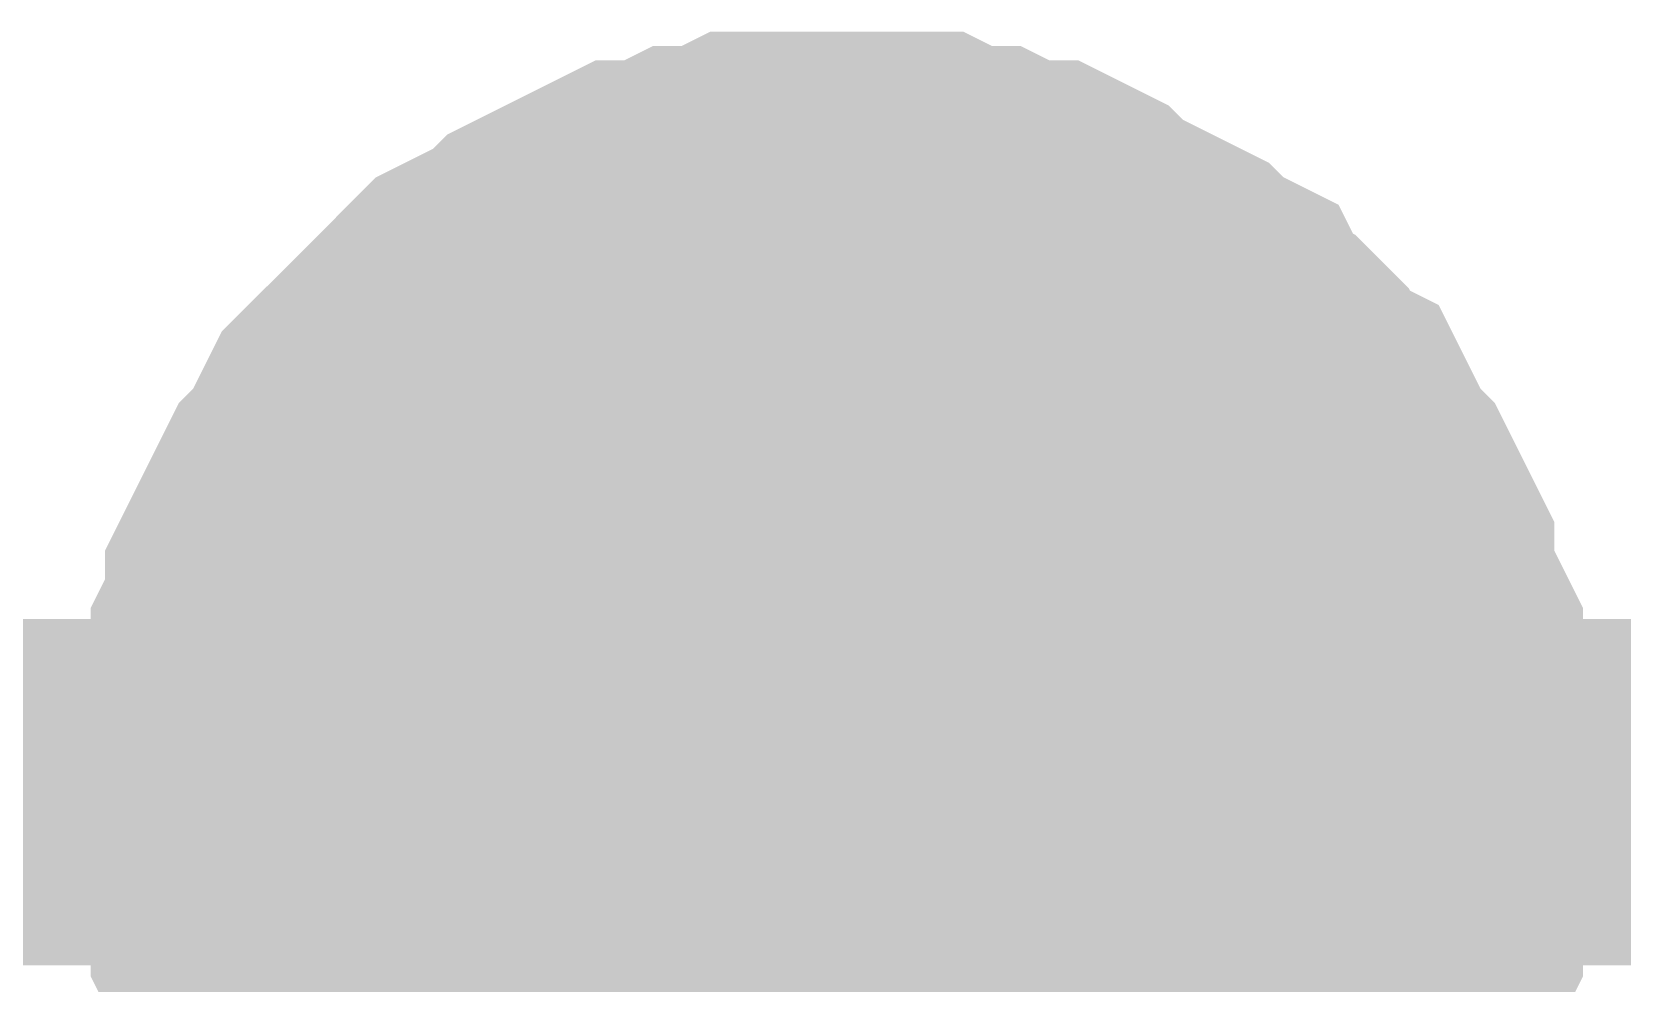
# Model space of a CAD drawing. Header units: inches. Extents: x 0 to 569, y 0 to 432.
# Drawn here: x 149.173 to 150.55, y 180.165 to 180.988 of the extents above; entities that cross this region are included whole.
import ezdxf

# ---------------------------------------------------------------- set-up
doc = ezdxf.new("R2010")
doc.units = ezdxf.units.IN
doc.layers.add('Sheet', color=255, linetype='Continuous')

msp = doc.modelspace()

# ---------------------------------------------------------------- linework, layer by layer
at = {"layer": 'Sheet'}
for points in [[(149.3614, 180.3301, 0.2997, 0.2997, 0), (149.3614, 180.3549, 0.2997, 0.2997, 0), (149.3614, 180.3797, 0.2997, 0.2997, 0), (149.3614, 180.4045, 0.2997, 0.2997, 0), (149.3738, 180.4293, 0.2997, 0.2997, 0), (149.3738, 180.4541, 0.2997, 0.2997, 0), (149.3862, 180.4789, 0.2997, 0.2997, 0), (149.3862, 180.5037, 0.2997, 0.2997, 0), (149.3986, 180.5285, 0.2997, 0.2997, 0), (149.411, 180.5533, 0.2997, 0.2997, 0), (149.4234, 180.5781, 0.2997, 0.2997, 0), (149.4358, 180.5905, 0.2997, 0.2997, 0), (149.4482, 180.6153, 0.2997, 0.2997, 0), (149.4606, 180.6401, 0.2997, 0.2997, 0), (149.473, 180.6525, 0.2997, 0.2997, 0), (149.4979, 180.6773, 0.2997, 0.2997, 0), (149.5103, 180.6897, 0.2997, 0.2997, 0), (149.5227, 180.7021, 0.2997, 0.2997, 0), (149.5475, 180.727, 0.2997, 0.2997, 0), (149.5599, 180.7394, 0.2997, 0.2997, 0), (149.5847, 180.7518, 0.2997, 0.2997, 0), (149.6095, 180.7642, 0.2997, 0.2997, 0), (149.6219, 180.7766, 0.2997, 0.2997, 0), (149.6467, 180.789, 0.2997, 0.2997, 0), (149.6715, 180.8014, 0.2997, 0.2997, 0), (149.6963, 180.8138, 0.2997, 0.2997, 0), (149.7211, 180.8138, 0.2997, 0.2997, 0), (149.7459, 180.8262, 0.2997, 0.2997, 0), (149.7707, 180.8262, 0.2997, 0.2997, 0), (149.7955, 180.8386, 0.2997, 0.2997, 0), (149.8203, 180.8386, 0.2997, 0.2997, 0), (149.8451, 180.8386, 0.2997, 0.2997, 0), (149.8699, 180.8386, 0.2997, 0.2997, 0)], [(149.3614, 180.3301, 0.2997, 0.2997, 0), (149.3614, 180.3549, 0.2997, 0.2997, 0), (149.3614, 180.3797, 0.2997, 0.2997, 0), (149.3614, 180.4045, 0.2997, 0.2997, 0), (149.3738, 180.4293, 0.2997, 0.2997, 0), (149.3738, 180.4541, 0.2997, 0.2997, 0), (149.3862, 180.4789, 0.2997, 0.2997, 0), (149.3862, 180.5037, 0.2997, 0.2997, 0), (149.3986, 180.5285, 0.2997, 0.2997, 0), (149.411, 180.5533, 0.2997, 0.2997, 0), (149.4234, 180.5781, 0.2997, 0.2997, 0), (149.4358, 180.5905, 0.2997, 0.2997, 0), (149.4482, 180.6153, 0.2997, 0.2997, 0), (149.4606, 180.6401, 0.2997, 0.2997, 0), (149.473, 180.6525, 0.2997, 0.2997, 0), (149.4979, 180.6773, 0.2997, 0.2997, 0), (149.5103, 180.6897, 0.2997, 0.2997, 0), (149.5227, 180.7021, 0.2997, 0.2997, 0), (149.5475, 180.727, 0.2997, 0.2997, 0), (149.5599, 180.7394, 0.2997, 0.2997, 0), (149.5847, 180.7518, 0.2997, 0.2997, 0), (149.6095, 180.7642, 0.2997, 0.2997, 0), (149.6219, 180.7766, 0.2997, 0.2997, 0), (149.6467, 180.789, 0.2997, 0.2997, 0), (149.6715, 180.8014, 0.2997, 0.2997, 0), (149.6963, 180.8138, 0.2997, 0.2997, 0), (149.7211, 180.8138, 0.2997, 0.2997, 0), (149.7459, 180.8262, 0.2997, 0.2997, 0), (149.7707, 180.8262, 0.2997, 0.2997, 0), (149.7955, 180.8386, 0.2997, 0.2997, 0), (149.8203, 180.8386, 0.2997, 0.2997, 0), (149.8451, 180.8386, 0.2997, 0.2997, 0), (149.8699, 180.8386, 0.2997, 0.2997, 0)], [(149.3614, 180.3301, 0.2997, 0.2997, 0), (149.3614, 180.3549, 0.2997, 0.2997, 0), (149.3614, 180.3797, 0.2997, 0.2997, 0), (149.3614, 180.4045, 0.2997, 0.2997, 0), (149.3738, 180.4293, 0.2997, 0.2997, 0), (149.3738, 180.4541, 0.2997, 0.2997, 0), (149.3862, 180.4789, 0.2997, 0.2997, 0), (149.3862, 180.5037, 0.2997, 0.2997, 0), (149.3986, 180.5285, 0.2997, 0.2997, 0), (149.411, 180.5533, 0.2997, 0.2997, 0), (149.4234, 180.5781, 0.2997, 0.2997, 0), (149.4358, 180.5905, 0.2997, 0.2997, 0), (149.4482, 180.6153, 0.2997, 0.2997, 0), (149.4606, 180.6401, 0.2997, 0.2997, 0), (149.473, 180.6525, 0.2997, 0.2997, 0), (149.4979, 180.6773, 0.2997, 0.2997, 0), (149.5103, 180.6897, 0.2997, 0.2997, 0), (149.5227, 180.7021, 0.2997, 0.2997, 0), (149.5475, 180.727, 0.2997, 0.2997, 0), (149.5599, 180.7394, 0.2997, 0.2997, 0), (149.5847, 180.7518, 0.2997, 0.2997, 0), (149.6095, 180.7642, 0.2997, 0.2997, 0), (149.6219, 180.7766, 0.2997, 0.2997, 0), (149.6467, 180.789, 0.2997, 0.2997, 0), (149.6715, 180.8014, 0.2997, 0.2997, 0), (149.6963, 180.8138, 0.2997, 0.2997, 0), (149.7211, 180.8138, 0.2997, 0.2997, 0), (149.7459, 180.8262, 0.2997, 0.2997, 0), (149.7707, 180.8262, 0.2997, 0.2997, 0), (149.7955, 180.8386, 0.2997, 0.2997, 0), (149.8203, 180.8386, 0.2997, 0.2997, 0), (149.8451, 180.8386, 0.2997, 0.2997, 0), (149.8699, 180.8386, 0.2997, 0.2997, 0)], [(149.3614, 180.3301, 0.2997, 0.2997, 0), (149.3614, 180.3549, 0.2997, 0.2997, 0), (149.3614, 180.3797, 0.2997, 0.2997, 0), (149.3614, 180.4045, 0.2997, 0.2997, 0), (149.3738, 180.4293, 0.2997, 0.2997, 0), (149.3738, 180.4541, 0.2997, 0.2997, 0), (149.3862, 180.4789, 0.2997, 0.2997, 0), (149.3862, 180.5037, 0.2997, 0.2997, 0), (149.3986, 180.5285, 0.2997, 0.2997, 0), (149.411, 180.5533, 0.2997, 0.2997, 0), (149.4234, 180.5781, 0.2997, 0.2997, 0), (149.4358, 180.5905, 0.2997, 0.2997, 0), (149.4482, 180.6153, 0.2997, 0.2997, 0), (149.4606, 180.6401, 0.2997, 0.2997, 0), (149.473, 180.6525, 0.2997, 0.2997, 0), (149.4979, 180.6773, 0.2997, 0.2997, 0), (149.5103, 180.6897, 0.2997, 0.2997, 0), (149.5227, 180.7021, 0.2997, 0.2997, 0), (149.5475, 180.727, 0.2997, 0.2997, 0), (149.5599, 180.7394, 0.2997, 0.2997, 0), (149.5847, 180.7518, 0.2997, 0.2997, 0), (149.6095, 180.7642, 0.2997, 0.2997, 0), (149.6219, 180.7766, 0.2997, 0.2997, 0), (149.6467, 180.789, 0.2997, 0.2997, 0), (149.6715, 180.8014, 0.2997, 0.2997, 0), (149.6963, 180.8138, 0.2997, 0.2997, 0), (149.7211, 180.8138, 0.2997, 0.2997, 0), (149.7459, 180.8262, 0.2997, 0.2997, 0), (149.7707, 180.8262, 0.2997, 0.2997, 0), (149.7955, 180.8386, 0.2997, 0.2997, 0), (149.8203, 180.8386, 0.2997, 0.2997, 0), (149.8451, 180.8386, 0.2997, 0.2997, 0), (149.8699, 180.8386, 0.2997, 0.2997, 0)], [(149.8699, 180.8386, 0.2997, 0.2997, 0), (149.8699, 180.8386, 0.2997, 0.2997, 0)], [(149.8699, 180.8386, 0.2997, 0.2997, 0), (149.8947, 180.8386, 0.2997, 0.2997, 0), (149.9195, 180.8386, 0.2997, 0.2997, 0), (149.9443, 180.8386, 0.2997, 0.2997, 0), (149.9691, 180.8262, 0.2997, 0.2997, 0), (149.9939, 180.8262, 0.2997, 0.2997, 0), (150.0188, 180.8138, 0.2997, 0.2997, 0), (150.0436, 180.8138, 0.2997, 0.2997, 0), (150.0684, 180.8014, 0.2997, 0.2997, 0), (150.0808, 180.789, 0.2997, 0.2997, 0), (150.1056, 180.7766, 0.2997, 0.2997, 0), (150.1304, 180.7642, 0.2997, 0.2997, 0), (150.1552, 180.7518, 0.2997, 0.2997, 0), (150.1676, 180.7394, 0.2997, 0.2997, 0), (150.1924, 180.727, 0.2997, 0.2997, 0), (150.2048, 180.7021, 0.2997, 0.2997, 0), (150.2296, 180.6897, 0.2997, 0.2997, 0), (150.242, 180.6773, 0.2997, 0.2997, 0), (150.2544, 180.6525, 0.2997, 0.2997, 0), (150.2792, 180.6401, 0.2997, 0.2997, 0), (150.2916, 180.6153, 0.2997, 0.2997, 0), (150.304, 180.5905, 0.2997, 0.2997, 0), (150.3164, 180.5781, 0.2997, 0.2997, 0), (150.3288, 180.5533, 0.2997, 0.2997, 0), (150.3412, 180.5285, 0.2997, 0.2997, 0), (150.3412, 180.5037, 0.2997, 0.2997, 0), (150.3536, 180.4789, 0.2997, 0.2997, 0), (150.366, 180.4541, 0.2997, 0.2997, 0), (150.366, 180.4293, 0.2997, 0.2997, 0), (150.3784, 180.4045, 0.2997, 0.2997, 0), (150.3784, 180.3797, 0.2997, 0.2997, 0), (150.3784, 180.3549, 0.2997, 0.2997, 0), (150.3784, 180.3301, 0.2997, 0.2997, 0)], [(149.8699, 180.8386, 0.2997, 0.2997, 0), (149.8699, 180.8386, 0.2997, 0.2997, 0)], [(149.8699, 180.8386, 0.2997, 0.2997, 0), (149.8947, 180.8386, 0.2997, 0.2997, 0), (149.9195, 180.8386, 0.2997, 0.2997, 0), (149.9443, 180.8386, 0.2997, 0.2997, 0), (149.9691, 180.8262, 0.2997, 0.2997, 0), (149.9939, 180.8262, 0.2997, 0.2997, 0), (150.0188, 180.8138, 0.2997, 0.2997, 0), (150.0436, 180.8138, 0.2997, 0.2997, 0), (150.0684, 180.8014, 0.2997, 0.2997, 0), (150.0808, 180.789, 0.2997, 0.2997, 0), (150.1056, 180.7766, 0.2997, 0.2997, 0), (150.1304, 180.7642, 0.2997, 0.2997, 0), (150.1552, 180.7518, 0.2997, 0.2997, 0), (150.1676, 180.7394, 0.2997, 0.2997, 0), (150.1924, 180.727, 0.2997, 0.2997, 0), (150.2048, 180.7021, 0.2997, 0.2997, 0), (150.2296, 180.6897, 0.2997, 0.2997, 0), (150.242, 180.6773, 0.2997, 0.2997, 0), (150.2544, 180.6525, 0.2997, 0.2997, 0), (150.2792, 180.6401, 0.2997, 0.2997, 0), (150.2916, 180.6153, 0.2997, 0.2997, 0), (150.304, 180.5905, 0.2997, 0.2997, 0), (150.3164, 180.5781, 0.2997, 0.2997, 0), (150.3288, 180.5533, 0.2997, 0.2997, 0), (150.3412, 180.5285, 0.2997, 0.2997, 0), (150.3412, 180.5037, 0.2997, 0.2997, 0), (150.3536, 180.4789, 0.2997, 0.2997, 0), (150.366, 180.4541, 0.2997, 0.2997, 0), (150.366, 180.4293, 0.2997, 0.2997, 0), (150.3784, 180.4045, 0.2997, 0.2997, 0), (150.3784, 180.3797, 0.2997, 0.2997, 0), (150.3784, 180.3549, 0.2997, 0.2997, 0), (150.3784, 180.3301, 0.2997, 0.2997, 0)], [(149.8699, 180.8386, 0.2997, 0.2997, 0), (149.8699, 180.8386, 0.2997, 0.2997, 0)], [(149.8699, 180.8386, 0.2997, 0.2997, 0), (149.8947, 180.8386, 0.2997, 0.2997, 0), (149.9195, 180.8386, 0.2997, 0.2997, 0), (149.9443, 180.8386, 0.2997, 0.2997, 0), (149.9691, 180.8262, 0.2997, 0.2997, 0), (149.9939, 180.8262, 0.2997, 0.2997, 0), (150.0188, 180.8138, 0.2997, 0.2997, 0), (150.0436, 180.8138, 0.2997, 0.2997, 0), (150.0684, 180.8014, 0.2997, 0.2997, 0), (150.0808, 180.789, 0.2997, 0.2997, 0), (150.1056, 180.7766, 0.2997, 0.2997, 0), (150.1304, 180.7642, 0.2997, 0.2997, 0), (150.1552, 180.7518, 0.2997, 0.2997, 0), (150.1676, 180.7394, 0.2997, 0.2997, 0), (150.1924, 180.727, 0.2997, 0.2997, 0), (150.2048, 180.7021, 0.2997, 0.2997, 0), (150.2296, 180.6897, 0.2997, 0.2997, 0), (150.242, 180.6773, 0.2997, 0.2997, 0), (150.2544, 180.6525, 0.2997, 0.2997, 0), (150.2792, 180.6401, 0.2997, 0.2997, 0), (150.2916, 180.6153, 0.2997, 0.2997, 0), (150.304, 180.5905, 0.2997, 0.2997, 0), (150.3164, 180.5781, 0.2997, 0.2997, 0), (150.3288, 180.5533, 0.2997, 0.2997, 0), (150.3412, 180.5285, 0.2997, 0.2997, 0), (150.3412, 180.5037, 0.2997, 0.2997, 0), (150.3536, 180.4789, 0.2997, 0.2997, 0), (150.366, 180.4541, 0.2997, 0.2997, 0), (150.366, 180.4293, 0.2997, 0.2997, 0), (150.3784, 180.4045, 0.2997, 0.2997, 0), (150.3784, 180.3797, 0.2997, 0.2997, 0), (150.3784, 180.3549, 0.2997, 0.2997, 0), (150.3784, 180.3301, 0.2997, 0.2997, 0)], [(149.8699, 180.8386, 0.2997, 0.2997, 0), (149.8699, 180.8386, 0.2997, 0.2997, 0)], [(149.8699, 180.8386, 0.2997, 0.2997, 0), (149.8947, 180.8386, 0.2997, 0.2997, 0), (149.9195, 180.8386, 0.2997, 0.2997, 0), (149.9443, 180.8386, 0.2997, 0.2997, 0), (149.9691, 180.8262, 0.2997, 0.2997, 0), (149.9939, 180.8262, 0.2997, 0.2997, 0), (150.0188, 180.8138, 0.2997, 0.2997, 0), (150.0436, 180.8138, 0.2997, 0.2997, 0), (150.0684, 180.8014, 0.2997, 0.2997, 0), (150.0808, 180.789, 0.2997, 0.2997, 0), (150.1056, 180.7766, 0.2997, 0.2997, 0), (150.1304, 180.7642, 0.2997, 0.2997, 0), (150.1552, 180.7518, 0.2997, 0.2997, 0), (150.1676, 180.7394, 0.2997, 0.2997, 0), (150.1924, 180.727, 0.2997, 0.2997, 0), (150.2048, 180.7021, 0.2997, 0.2997, 0), (150.2296, 180.6897, 0.2997, 0.2997, 0), (150.242, 180.6773, 0.2997, 0.2997, 0), (150.2544, 180.6525, 0.2997, 0.2997, 0), (150.2792, 180.6401, 0.2997, 0.2997, 0), (150.2916, 180.6153, 0.2997, 0.2997, 0), (150.304, 180.5905, 0.2997, 0.2997, 0), (150.3164, 180.5781, 0.2997, 0.2997, 0), (150.3288, 180.5533, 0.2997, 0.2997, 0), (150.3412, 180.5285, 0.2997, 0.2997, 0), (150.3412, 180.5037, 0.2997, 0.2997, 0), (150.3536, 180.4789, 0.2997, 0.2997, 0), (150.366, 180.4541, 0.2997, 0.2997, 0), (150.366, 180.4293, 0.2997, 0.2997, 0), (150.3784, 180.4045, 0.2997, 0.2997, 0), (150.3784, 180.3797, 0.2997, 0.2997, 0), (150.3784, 180.3549, 0.2997, 0.2997, 0), (150.3784, 180.3301, 0.2997, 0.2997, 0)], [(149.3614, 180.3301, 0.0991, 0.0991, 0), (149.3614, 180.3549, 0.0991, 0.0991, 0), (149.3614, 180.3797, 0.0991, 0.0991, 0), (149.3614, 180.4045, 0.0991, 0.0991, 0), (149.3738, 180.4293, 0.0991, 0.0991, 0), (149.3738, 180.4541, 0.0991, 0.0991, 0), (149.3862, 180.4789, 0.0991, 0.0991, 0), (149.3862, 180.5037, 0.0991, 0.0991, 0), (149.3986, 180.5285, 0.0991, 0.0991, 0), (149.411, 180.5533, 0.0991, 0.0991, 0), (149.4234, 180.5781, 0.0991, 0.0991, 0), (149.4358, 180.5905, 0.0991, 0.0991, 0), (149.4482, 180.6153, 0.0991, 0.0991, 0), (149.4606, 180.6401, 0.0991, 0.0991, 0), (149.473, 180.6525, 0.0991, 0.0991, 0), (149.4979, 180.6773, 0.0991, 0.0991, 0), (149.5103, 180.6897, 0.0991, 0.0991, 0), (149.5227, 180.7021, 0.0991, 0.0991, 0), (149.5475, 180.727, 0.0991, 0.0991, 0), (149.5599, 180.7394, 0.0991, 0.0991, 0), (149.5847, 180.7518, 0.0991, 0.0991, 0), (149.6095, 180.7642, 0.0991, 0.0991, 0), (149.6219, 180.7766, 0.0991, 0.0991, 0), (149.6467, 180.789, 0.0991, 0.0991, 0), (149.6715, 180.8014, 0.0991, 0.0991, 0), (149.6963, 180.8138, 0.0991, 0.0991, 0), (149.7211, 180.8138, 0.0991, 0.0991, 0), (149.7459, 180.8262, 0.0991, 0.0991, 0), (149.7707, 180.8262, 0.0991, 0.0991, 0), (149.7955, 180.8386, 0.0991, 0.0991, 0), (149.8203, 180.8386, 0.0991, 0.0991, 0), (149.8451, 180.8386, 0.0991, 0.0991, 0), (149.8699, 180.8386, 0.0991, 0.0991, 0)], [(149.3614, 180.3301, 0.0991, 0.0991, 0), (149.3614, 180.3549, 0.0991, 0.0991, 0), (149.3614, 180.3797, 0.0991, 0.0991, 0), (149.3614, 180.4045, 0.0991, 0.0991, 0), (149.3738, 180.4293, 0.0991, 0.0991, 0), (149.3738, 180.4541, 0.0991, 0.0991, 0), (149.3862, 180.4789, 0.0991, 0.0991, 0), (149.3862, 180.5037, 0.0991, 0.0991, 0), (149.3986, 180.5285, 0.0991, 0.0991, 0), (149.411, 180.5533, 0.0991, 0.0991, 0), (149.4234, 180.5781, 0.0991, 0.0991, 0), (149.4358, 180.5905, 0.0991, 0.0991, 0), (149.4482, 180.6153, 0.0991, 0.0991, 0), (149.4606, 180.6401, 0.0991, 0.0991, 0), (149.473, 180.6525, 0.0991, 0.0991, 0), (149.4979, 180.6773, 0.0991, 0.0991, 0), (149.5103, 180.6897, 0.0991, 0.0991, 0), (149.5227, 180.7021, 0.0991, 0.0991, 0), (149.5475, 180.727, 0.0991, 0.0991, 0), (149.5599, 180.7394, 0.0991, 0.0991, 0), (149.5847, 180.7518, 0.0991, 0.0991, 0), (149.6095, 180.7642, 0.0991, 0.0991, 0), (149.6219, 180.7766, 0.0991, 0.0991, 0), (149.6467, 180.789, 0.0991, 0.0991, 0), (149.6715, 180.8014, 0.0991, 0.0991, 0), (149.6963, 180.8138, 0.0991, 0.0991, 0), (149.7211, 180.8138, 0.0991, 0.0991, 0), (149.7459, 180.8262, 0.0991, 0.0991, 0), (149.7707, 180.8262, 0.0991, 0.0991, 0), (149.7955, 180.8386, 0.0991, 0.0991, 0), (149.8203, 180.8386, 0.0991, 0.0991, 0), (149.8451, 180.8386, 0.0991, 0.0991, 0), (149.8699, 180.8386, 0.0991, 0.0991, 0)], [(149.3614, 180.3301, 0.0991, 0.0991, 0), (149.3614, 180.3549, 0.0991, 0.0991, 0), (149.3614, 180.3797, 0.0991, 0.0991, 0), (149.3614, 180.4045, 0.0991, 0.0991, 0), (149.3738, 180.4293, 0.0991, 0.0991, 0), (149.3738, 180.4541, 0.0991, 0.0991, 0), (149.3862, 180.4789, 0.0991, 0.0991, 0), (149.3862, 180.5037, 0.0991, 0.0991, 0), (149.3986, 180.5285, 0.0991, 0.0991, 0), (149.411, 180.5533, 0.0991, 0.0991, 0), (149.4234, 180.5781, 0.0991, 0.0991, 0), (149.4358, 180.5905, 0.0991, 0.0991, 0), (149.4482, 180.6153, 0.0991, 0.0991, 0), (149.4606, 180.6401, 0.0991, 0.0991, 0), (149.473, 180.6525, 0.0991, 0.0991, 0), (149.4979, 180.6773, 0.0991, 0.0991, 0), (149.5103, 180.6897, 0.0991, 0.0991, 0), (149.5227, 180.7021, 0.0991, 0.0991, 0), (149.5475, 180.727, 0.0991, 0.0991, 0), (149.5599, 180.7394, 0.0991, 0.0991, 0), (149.5847, 180.7518, 0.0991, 0.0991, 0), (149.6095, 180.7642, 0.0991, 0.0991, 0), (149.6219, 180.7766, 0.0991, 0.0991, 0), (149.6467, 180.789, 0.0991, 0.0991, 0), (149.6715, 180.8014, 0.0991, 0.0991, 0), (149.6963, 180.8138, 0.0991, 0.0991, 0), (149.7211, 180.8138, 0.0991, 0.0991, 0), (149.7459, 180.8262, 0.0991, 0.0991, 0), (149.7707, 180.8262, 0.0991, 0.0991, 0), (149.7955, 180.8386, 0.0991, 0.0991, 0), (149.8203, 180.8386, 0.0991, 0.0991, 0), (149.8451, 180.8386, 0.0991, 0.0991, 0), (149.8699, 180.8386, 0.0991, 0.0991, 0)], [(149.3614, 180.3301, 0.0991, 0.0991, 0), (149.3614, 180.3549, 0.0991, 0.0991, 0), (149.3614, 180.3797, 0.0991, 0.0991, 0), (149.3614, 180.4045, 0.0991, 0.0991, 0), (149.3738, 180.4293, 0.0991, 0.0991, 0), (149.3738, 180.4541, 0.0991, 0.0991, 0), (149.3862, 180.4789, 0.0991, 0.0991, 0), (149.3862, 180.5037, 0.0991, 0.0991, 0), (149.3986, 180.5285, 0.0991, 0.0991, 0), (149.411, 180.5533, 0.0991, 0.0991, 0), (149.4234, 180.5781, 0.0991, 0.0991, 0), (149.4358, 180.5905, 0.0991, 0.0991, 0), (149.4482, 180.6153, 0.0991, 0.0991, 0), (149.4606, 180.6401, 0.0991, 0.0991, 0), (149.473, 180.6525, 0.0991, 0.0991, 0), (149.4979, 180.6773, 0.0991, 0.0991, 0), (149.5103, 180.6897, 0.0991, 0.0991, 0), (149.5227, 180.7021, 0.0991, 0.0991, 0), (149.5475, 180.727, 0.0991, 0.0991, 0), (149.5599, 180.7394, 0.0991, 0.0991, 0), (149.5847, 180.7518, 0.0991, 0.0991, 0), (149.6095, 180.7642, 0.0991, 0.0991, 0), (149.6219, 180.7766, 0.0991, 0.0991, 0), (149.6467, 180.789, 0.0991, 0.0991, 0), (149.6715, 180.8014, 0.0991, 0.0991, 0), (149.6963, 180.8138, 0.0991, 0.0991, 0), (149.7211, 180.8138, 0.0991, 0.0991, 0), (149.7459, 180.8262, 0.0991, 0.0991, 0), (149.7707, 180.8262, 0.0991, 0.0991, 0), (149.7955, 180.8386, 0.0991, 0.0991, 0), (149.8203, 180.8386, 0.0991, 0.0991, 0), (149.8451, 180.8386, 0.0991, 0.0991, 0), (149.8699, 180.8386, 0.0991, 0.0991, 0)], [(149.8699, 180.8386, 0.0991, 0.0991, 0), (149.8699, 180.8386, 0.0991, 0.0991, 0)], [(149.8699, 180.8386, 0.0991, 0.0991, 0), (149.8947, 180.8386, 0.0991, 0.0991, 0), (149.9195, 180.8386, 0.0991, 0.0991, 0), (149.9443, 180.8386, 0.0991, 0.0991, 0), (149.9691, 180.8262, 0.0991, 0.0991, 0), (149.9939, 180.8262, 0.0991, 0.0991, 0), (150.0188, 180.8138, 0.0991, 0.0991, 0), (150.0436, 180.8138, 0.0991, 0.0991, 0), (150.0684, 180.8014, 0.0991, 0.0991, 0), (150.0808, 180.789, 0.0991, 0.0991, 0), (150.1056, 180.7766, 0.0991, 0.0991, 0), (150.1304, 180.7642, 0.0991, 0.0991, 0), (150.1552, 180.7518, 0.0991, 0.0991, 0), (150.1676, 180.7394, 0.0991, 0.0991, 0), (150.1924, 180.727, 0.0991, 0.0991, 0), (150.2048, 180.7021, 0.0991, 0.0991, 0), (150.2296, 180.6897, 0.0991, 0.0991, 0), (150.242, 180.6773, 0.0991, 0.0991, 0), (150.2544, 180.6525, 0.0991, 0.0991, 0), (150.2792, 180.6401, 0.0991, 0.0991, 0), (150.2916, 180.6153, 0.0991, 0.0991, 0), (150.304, 180.5905, 0.0991, 0.0991, 0), (150.3164, 180.5781, 0.0991, 0.0991, 0), (150.3288, 180.5533, 0.0991, 0.0991, 0), (150.3412, 180.5285, 0.0991, 0.0991, 0), (150.3412, 180.5037, 0.0991, 0.0991, 0), (150.3536, 180.4789, 0.0991, 0.0991, 0), (150.366, 180.4541, 0.0991, 0.0991, 0), (150.366, 180.4293, 0.0991, 0.0991, 0), (150.3784, 180.4045, 0.0991, 0.0991, 0), (150.3784, 180.3797, 0.0991, 0.0991, 0), (150.3784, 180.3549, 0.0991, 0.0991, 0), (150.3784, 180.3301, 0.0991, 0.0991, 0)], [(149.8699, 180.8386, 0.0991, 0.0991, 0), (149.8699, 180.8386, 0.0991, 0.0991, 0)], [(149.8699, 180.8386, 0.0991, 0.0991, 0), (149.8947, 180.8386, 0.0991, 0.0991, 0), (149.9195, 180.8386, 0.0991, 0.0991, 0), (149.9443, 180.8386, 0.0991, 0.0991, 0), (149.9691, 180.8262, 0.0991, 0.0991, 0), (149.9939, 180.8262, 0.0991, 0.0991, 0), (150.0188, 180.8138, 0.0991, 0.0991, 0), (150.0436, 180.8138, 0.0991, 0.0991, 0), (150.0684, 180.8014, 0.0991, 0.0991, 0), (150.0808, 180.789, 0.0991, 0.0991, 0), (150.1056, 180.7766, 0.0991, 0.0991, 0), (150.1304, 180.7642, 0.0991, 0.0991, 0), (150.1552, 180.7518, 0.0991, 0.0991, 0), (150.1676, 180.7394, 0.0991, 0.0991, 0), (150.1924, 180.727, 0.0991, 0.0991, 0), (150.2048, 180.7021, 0.0991, 0.0991, 0), (150.2296, 180.6897, 0.0991, 0.0991, 0), (150.242, 180.6773, 0.0991, 0.0991, 0), (150.2544, 180.6525, 0.0991, 0.0991, 0), (150.2792, 180.6401, 0.0991, 0.0991, 0), (150.2916, 180.6153, 0.0991, 0.0991, 0), (150.304, 180.5905, 0.0991, 0.0991, 0), (150.3164, 180.5781, 0.0991, 0.0991, 0), (150.3288, 180.5533, 0.0991, 0.0991, 0), (150.3412, 180.5285, 0.0991, 0.0991, 0), (150.3412, 180.5037, 0.0991, 0.0991, 0), (150.3536, 180.4789, 0.0991, 0.0991, 0), (150.366, 180.4541, 0.0991, 0.0991, 0), (150.366, 180.4293, 0.0991, 0.0991, 0), (150.3784, 180.4045, 0.0991, 0.0991, 0), (150.3784, 180.3797, 0.0991, 0.0991, 0), (150.3784, 180.3549, 0.0991, 0.0991, 0), (150.3784, 180.3301, 0.0991, 0.0991, 0)], [(149.8699, 180.8386, 0.0991, 0.0991, 0), (149.8699, 180.8386, 0.0991, 0.0991, 0)], [(149.8699, 180.8386, 0.0991, 0.0991, 0), (149.8947, 180.8386, 0.0991, 0.0991, 0), (149.9195, 180.8386, 0.0991, 0.0991, 0), (149.9443, 180.8386, 0.0991, 0.0991, 0), (149.9691, 180.8262, 0.0991, 0.0991, 0), (149.9939, 180.8262, 0.0991, 0.0991, 0), (150.0188, 180.8138, 0.0991, 0.0991, 0), (150.0436, 180.8138, 0.0991, 0.0991, 0), (150.0684, 180.8014, 0.0991, 0.0991, 0), (150.0808, 180.789, 0.0991, 0.0991, 0), (150.1056, 180.7766, 0.0991, 0.0991, 0), (150.1304, 180.7642, 0.0991, 0.0991, 0), (150.1552, 180.7518, 0.0991, 0.0991, 0), (150.1676, 180.7394, 0.0991, 0.0991, 0), (150.1924, 180.727, 0.0991, 0.0991, 0), (150.2048, 180.7021, 0.0991, 0.0991, 0), (150.2296, 180.6897, 0.0991, 0.0991, 0), (150.242, 180.6773, 0.0991, 0.0991, 0), (150.2544, 180.6525, 0.0991, 0.0991, 0), (150.2792, 180.6401, 0.0991, 0.0991, 0), (150.2916, 180.6153, 0.0991, 0.0991, 0), (150.304, 180.5905, 0.0991, 0.0991, 0), (150.3164, 180.5781, 0.0991, 0.0991, 0), (150.3288, 180.5533, 0.0991, 0.0991, 0), (150.3412, 180.5285, 0.0991, 0.0991, 0), (150.3412, 180.5037, 0.0991, 0.0991, 0), (150.3536, 180.4789, 0.0991, 0.0991, 0), (150.366, 180.4541, 0.0991, 0.0991, 0), (150.366, 180.4293, 0.0991, 0.0991, 0), (150.3784, 180.4045, 0.0991, 0.0991, 0), (150.3784, 180.3797, 0.0991, 0.0991, 0), (150.3784, 180.3549, 0.0991, 0.0991, 0), (150.3784, 180.3301, 0.0991, 0.0991, 0)], [(149.8699, 180.8386, 0.0991, 0.0991, 0), (149.8699, 180.8386, 0.0991, 0.0991, 0)], [(149.8699, 180.8386, 0.0991, 0.0991, 0), (149.8947, 180.8386, 0.0991, 0.0991, 0), (149.9195, 180.8386, 0.0991, 0.0991, 0), (149.9443, 180.8386, 0.0991, 0.0991, 0), (149.9691, 180.8262, 0.0991, 0.0991, 0), (149.9939, 180.8262, 0.0991, 0.0991, 0), (150.0188, 180.8138, 0.0991, 0.0991, 0), (150.0436, 180.8138, 0.0991, 0.0991, 0), (150.0684, 180.8014, 0.0991, 0.0991, 0), (150.0808, 180.789, 0.0991, 0.0991, 0), (150.1056, 180.7766, 0.0991, 0.0991, 0), (150.1304, 180.7642, 0.0991, 0.0991, 0), (150.1552, 180.7518, 0.0991, 0.0991, 0), (150.1676, 180.7394, 0.0991, 0.0991, 0), (150.1924, 180.727, 0.0991, 0.0991, 0), (150.2048, 180.7021, 0.0991, 0.0991, 0), (150.2296, 180.6897, 0.0991, 0.0991, 0), (150.242, 180.6773, 0.0991, 0.0991, 0), (150.2544, 180.6525, 0.0991, 0.0991, 0), (150.2792, 180.6401, 0.0991, 0.0991, 0), (150.2916, 180.6153, 0.0991, 0.0991, 0), (150.304, 180.5905, 0.0991, 0.0991, 0), (150.3164, 180.5781, 0.0991, 0.0991, 0), (150.3288, 180.5533, 0.0991, 0.0991, 0), (150.3412, 180.5285, 0.0991, 0.0991, 0), (150.3412, 180.5037, 0.0991, 0.0991, 0), (150.3536, 180.4789, 0.0991, 0.0991, 0), (150.366, 180.4541, 0.0991, 0.0991, 0), (150.366, 180.4293, 0.0991, 0.0991, 0), (150.3784, 180.4045, 0.0991, 0.0991, 0), (150.3784, 180.3797, 0.0991, 0.0991, 0), (150.3784, 180.3549, 0.0991, 0.0991, 0), (150.3784, 180.3301, 0.0991, 0.0991, 0)], [(149.8699, 180.3301, 0.2997, 0.2997, 0), (142.2425, 180.3301, 0.2997, 0.2997, 0)], [(149.473, 180.0076, 0.2997, 0.2997, 0), (149.4606, 180.0324, 0.2997, 0.2997, 0), (149.4482, 180.0448, 0.2997, 0.2997, 0), (149.4358, 180.0696, 0.2997, 0.2997, 0), (149.4234, 180.0944, 0.2997, 0.2997, 0), (149.411, 180.1192, 0.2997, 0.2997, 0), (149.3986, 180.1316, 0.2997, 0.2997, 0), (149.3862, 180.1564, 0.2997, 0.2997, 0), (149.3862, 180.1813, 0.2997, 0.2997, 0), (149.3738, 180.2061, 0.2997, 0.2997, 0), (149.3738, 180.2309, 0.2997, 0.2997, 0), (149.3614, 180.2557, 0.2997, 0.2997, 0), (149.3614, 180.2805, 0.2997, 0.2997, 0), (149.3614, 180.3053, 0.2997, 0.2997, 0), (149.3614, 180.3301, 0.2997, 0.2997, 0)], [(149.3614, 180.3301, 0.2997, 0.2997, 0), (149.3614, 180.3301, 0.2997, 0.2997, 0)], [(149.473, 180.0076, 0.2997, 0.2997, 0), (149.4606, 180.0324, 0.2997, 0.2997, 0), (149.4482, 180.0448, 0.2997, 0.2997, 0), (149.4358, 180.0696, 0.2997, 0.2997, 0), (149.4234, 180.0944, 0.2997, 0.2997, 0), (149.411, 180.1192, 0.2997, 0.2997, 0), (149.3986, 180.1316, 0.2997, 0.2997, 0), (149.3862, 180.1564, 0.2997, 0.2997, 0), (149.3862, 180.1813, 0.2997, 0.2997, 0), (149.3738, 180.2061, 0.2997, 0.2997, 0), (149.3738, 180.2309, 0.2997, 0.2997, 0), (149.3614, 180.2557, 0.2997, 0.2997, 0), (149.3614, 180.2805, 0.2997, 0.2997, 0), (149.3614, 180.3053, 0.2997, 0.2997, 0), (149.3614, 180.3301, 0.2997, 0.2997, 0)], [(149.3614, 180.3301, 0.2997, 0.2997, 0), (149.3614, 180.3301, 0.2997, 0.2997, 0)], [(149.473, 180.0076, 0.2997, 0.2997, 0), (149.4606, 180.0324, 0.2997, 0.2997, 0), (149.4482, 180.0448, 0.2997, 0.2997, 0), (149.4358, 180.0696, 0.2997, 0.2997, 0), (149.4234, 180.0944, 0.2997, 0.2997, 0), (149.411, 180.1192, 0.2997, 0.2997, 0), (149.3986, 180.1316, 0.2997, 0.2997, 0), (149.3862, 180.1564, 0.2997, 0.2997, 0), (149.3862, 180.1813, 0.2997, 0.2997, 0), (149.3738, 180.2061, 0.2997, 0.2997, 0), (149.3738, 180.2309, 0.2997, 0.2997, 0), (149.3614, 180.2557, 0.2997, 0.2997, 0), (149.3614, 180.2805, 0.2997, 0.2997, 0), (149.3614, 180.3053, 0.2997, 0.2997, 0), (149.3614, 180.3301, 0.2997, 0.2997, 0)], [(149.3614, 180.3301, 0.2997, 0.2997, 0), (149.3614, 180.3301, 0.2997, 0.2997, 0)], [(149.473, 180.0076, 0.2997, 0.2997, 0), (149.4606, 180.0324, 0.2997, 0.2997, 0), (149.4482, 180.0448, 0.2997, 0.2997, 0), (149.4358, 180.0696, 0.2997, 0.2997, 0), (149.4234, 180.0944, 0.2997, 0.2997, 0), (149.411, 180.1192, 0.2997, 0.2997, 0), (149.3986, 180.1316, 0.2997, 0.2997, 0), (149.3862, 180.1564, 0.2997, 0.2997, 0), (149.3862, 180.1813, 0.2997, 0.2997, 0), (149.3738, 180.2061, 0.2997, 0.2997, 0), (149.3738, 180.2309, 0.2997, 0.2997, 0), (149.3614, 180.2557, 0.2997, 0.2997, 0), (149.3614, 180.2805, 0.2997, 0.2997, 0), (149.3614, 180.3053, 0.2997, 0.2997, 0), (149.3614, 180.3301, 0.2997, 0.2997, 0)], [(149.3614, 180.3301, 0.2997, 0.2997, 0), (149.3614, 180.3301, 0.2997, 0.2997, 0)], [(177.8, 172.715, 0.2997, 0.2997, 0), (177.8, 180.3301, 0.2997, 0.2997, 0), (160.0274, 180.3301, 0.2997, 0.2997, 0), (149.8699, 180.3301, 0.2997, 0.2997, 0), (149.8699, 175.2575, 0.2997, 0.2997, 0)], [(150.3784, 180.3301, 0.2997, 0.2997, 0), (150.3784, 180.3053, 0.2997, 0.2997, 0), (150.3784, 180.2805, 0.2997, 0.2997, 0), (150.3784, 180.2557, 0.2997, 0.2997, 0), (150.366, 180.2309, 0.2997, 0.2997, 0), (150.366, 180.2061, 0.2997, 0.2997, 0), (150.3536, 180.1813, 0.2997, 0.2997, 0), (150.3412, 180.1564, 0.2997, 0.2997, 0), (150.3412, 180.1316, 0.2997, 0.2997, 0), (150.3288, 180.1192, 0.2997, 0.2997, 0), (150.3164, 180.0944, 0.2997, 0.2997, 0), (150.304, 180.0696, 0.2997, 0.2997, 0), (150.2916, 180.0448, 0.2997, 0.2997, 0), (150.2792, 180.0324, 0.2997, 0.2997, 0), (150.2544, 180.0076, 0.2997, 0.2997, 0)], [(150.3784, 180.3301, 0.2997, 0.2997, 0), (150.3784, 180.3053, 0.2997, 0.2997, 0), (150.3784, 180.2805, 0.2997, 0.2997, 0), (150.3784, 180.2557, 0.2997, 0.2997, 0), (150.366, 180.2309, 0.2997, 0.2997, 0), (150.366, 180.2061, 0.2997, 0.2997, 0), (150.3536, 180.1813, 0.2997, 0.2997, 0), (150.3412, 180.1564, 0.2997, 0.2997, 0), (150.3412, 180.1316, 0.2997, 0.2997, 0), (150.3288, 180.1192, 0.2997, 0.2997, 0), (150.3164, 180.0944, 0.2997, 0.2997, 0), (150.304, 180.0696, 0.2997, 0.2997, 0), (150.2916, 180.0448, 0.2997, 0.2997, 0), (150.2792, 180.0324, 0.2997, 0.2997, 0), (150.2544, 180.0076, 0.2997, 0.2997, 0)], [(150.3784, 180.3301, 0.2997, 0.2997, 0), (150.3784, 180.3053, 0.2997, 0.2997, 0), (150.3784, 180.2805, 0.2997, 0.2997, 0), (150.3784, 180.2557, 0.2997, 0.2997, 0), (150.366, 180.2309, 0.2997, 0.2997, 0), (150.366, 180.2061, 0.2997, 0.2997, 0), (150.3536, 180.1813, 0.2997, 0.2997, 0), (150.3412, 180.1564, 0.2997, 0.2997, 0), (150.3412, 180.1316, 0.2997, 0.2997, 0), (150.3288, 180.1192, 0.2997, 0.2997, 0), (150.3164, 180.0944, 0.2997, 0.2997, 0), (150.304, 180.0696, 0.2997, 0.2997, 0), (150.2916, 180.0448, 0.2997, 0.2997, 0), (150.2792, 180.0324, 0.2997, 0.2997, 0), (150.2544, 180.0076, 0.2997, 0.2997, 0)], [(150.3784, 180.3301, 0.2997, 0.2997, 0), (150.3784, 180.3053, 0.2997, 0.2997, 0), (150.3784, 180.2805, 0.2997, 0.2997, 0), (150.3784, 180.2557, 0.2997, 0.2997, 0), (150.366, 180.2309, 0.2997, 0.2997, 0), (150.366, 180.2061, 0.2997, 0.2997, 0), (150.3536, 180.1813, 0.2997, 0.2997, 0), (150.3412, 180.1564, 0.2997, 0.2997, 0), (150.3412, 180.1316, 0.2997, 0.2997, 0), (150.3288, 180.1192, 0.2997, 0.2997, 0), (150.3164, 180.0944, 0.2997, 0.2997, 0), (150.304, 180.0696, 0.2997, 0.2997, 0), (150.2916, 180.0448, 0.2997, 0.2997, 0), (150.2792, 180.0324, 0.2997, 0.2997, 0), (150.2544, 180.0076, 0.2997, 0.2997, 0)], [(150.3784, 180.3301, 0.2997, 0.2997, 0), (150.3784, 180.3301, 0.2997, 0.2997, 0), (150.3784, 180.3301, 0.2997, 0.2997, 0), (150.3784, 180.3301, 0.2997, 0.2997, 0), (150.3784, 180.3301, 0.2997, 0.2997, 0), (150.3784, 180.3301, 0.2997, 0.2997, 0), (150.3784, 180.3301, 0.2997, 0.2997, 0), (150.3784, 180.3301, 0.2997, 0.2997, 0), (150.3784, 180.3301, 0.2997, 0.2997, 0), (150.3784, 180.3301, 0.2997, 0.2997, 0), (150.3784, 180.3301, 0.2997, 0.2997, 0), (150.3784, 180.3301, 0.2997, 0.2997, 0), (150.3784, 180.3301, 0.2997, 0.2997, 0), (150.3784, 180.3301, 0.2997, 0.2997, 0), (150.3784, 180.3301, 0.2997, 0.2997, 0), (150.3784, 180.3301, 0.2997, 0.2997, 0), (150.3784, 180.3301, 0.2997, 0.2997, 0), (150.3784, 180.3301, 0.2997, 0.2997, 0), (150.3784, 180.3301, 0.2997, 0.2997, 0), (150.3784, 180.3301, 0.2997, 0.2997, 0), (150.3784, 180.3301, 0.2997, 0.2997, 0), (150.3784, 180.3301, 0.2997, 0.2997, 0), (150.3784, 180.3301, 0.2997, 0.2997, 0), (150.3784, 180.3301, 0.2997, 0.2997, 0), (150.3784, 180.3301, 0.2997, 0.2997, 0), (150.3784, 180.3301, 0.2997, 0.2997, 0), (150.3784, 180.3301, 0.2997, 0.2997, 0), (150.3784, 180.3301, 0.2997, 0.2997, 0), (150.3784, 180.3301, 0.2997, 0.2997, 0), (150.3784, 180.3301, 0.2997, 0.2997, 0), (150.3784, 180.3301, 0.2997, 0.2997, 0), (150.3784, 180.3301, 0.2997, 0.2997, 0), (150.3784, 180.3301, 0.2997, 0.2997, 0)], [(150.3784, 180.3301, 0.2997, 0.2997, 0), (150.3784, 180.3301, 0.2997, 0.2997, 0)], [(150.3784, 180.3301, 0.2997, 0.2997, 0), (150.3784, 180.3301, 0.2997, 0.2997, 0), (150.3784, 180.3301, 0.2997, 0.2997, 0), (150.3784, 180.3301, 0.2997, 0.2997, 0), (150.3784, 180.3301, 0.2997, 0.2997, 0), (150.3784, 180.3301, 0.2997, 0.2997, 0), (150.3784, 180.3301, 0.2997, 0.2997, 0), (150.3784, 180.3301, 0.2997, 0.2997, 0), (150.3784, 180.3301, 0.2997, 0.2997, 0), (150.3784, 180.3301, 0.2997, 0.2997, 0), (150.3784, 180.3301, 0.2997, 0.2997, 0), (150.3784, 180.3301, 0.2997, 0.2997, 0), (150.3784, 180.3301, 0.2997, 0.2997, 0), (150.3784, 180.3301, 0.2997, 0.2997, 0), (150.3784, 180.3301, 0.2997, 0.2997, 0), (150.3784, 180.3301, 0.2997, 0.2997, 0), (150.3784, 180.3301, 0.2997, 0.2997, 0), (150.3784, 180.3301, 0.2997, 0.2997, 0), (150.3784, 180.3301, 0.2997, 0.2997, 0), (150.3784, 180.3301, 0.2997, 0.2997, 0), (150.3784, 180.3301, 0.2997, 0.2997, 0), (150.3784, 180.3301, 0.2997, 0.2997, 0), (150.3784, 180.3301, 0.2997, 0.2997, 0), (150.3784, 180.3301, 0.2997, 0.2997, 0), (150.3784, 180.3301, 0.2997, 0.2997, 0), (150.3784, 180.3301, 0.2997, 0.2997, 0), (150.3784, 180.3301, 0.2997, 0.2997, 0), (150.3784, 180.3301, 0.2997, 0.2997, 0), (150.3784, 180.3301, 0.2997, 0.2997, 0), (150.3784, 180.3301, 0.2997, 0.2997, 0), (150.3784, 180.3301, 0.2997, 0.2997, 0), (150.3784, 180.3301, 0.2997, 0.2997, 0), (150.3784, 180.3301, 0.2997, 0.2997, 0)], [(150.3784, 180.3301, 0.2997, 0.2997, 0), (150.3784, 180.3301, 0.2997, 0.2997, 0)], [(150.3784, 180.3301, 0.2997, 0.2997, 0), (150.3784, 180.3301, 0.2997, 0.2997, 0), (150.3784, 180.3301, 0.2997, 0.2997, 0), (150.3784, 180.3301, 0.2997, 0.2997, 0), (150.3784, 180.3301, 0.2997, 0.2997, 0), (150.3784, 180.3301, 0.2997, 0.2997, 0), (150.3784, 180.3301, 0.2997, 0.2997, 0), (150.3784, 180.3301, 0.2997, 0.2997, 0), (150.3784, 180.3301, 0.2997, 0.2997, 0), (150.3784, 180.3301, 0.2997, 0.2997, 0), (150.3784, 180.3301, 0.2997, 0.2997, 0), (150.3784, 180.3301, 0.2997, 0.2997, 0), (150.3784, 180.3301, 0.2997, 0.2997, 0), (150.3784, 180.3301, 0.2997, 0.2997, 0), (150.3784, 180.3301, 0.2997, 0.2997, 0), (150.3784, 180.3301, 0.2997, 0.2997, 0), (150.3784, 180.3301, 0.2997, 0.2997, 0), (150.3784, 180.3301, 0.2997, 0.2997, 0), (150.3784, 180.3301, 0.2997, 0.2997, 0), (150.3784, 180.3301, 0.2997, 0.2997, 0), (150.3784, 180.3301, 0.2997, 0.2997, 0), (150.3784, 180.3301, 0.2997, 0.2997, 0), (150.3784, 180.3301, 0.2997, 0.2997, 0), (150.3784, 180.3301, 0.2997, 0.2997, 0), (150.3784, 180.3301, 0.2997, 0.2997, 0), (150.3784, 180.3301, 0.2997, 0.2997, 0), (150.3784, 180.3301, 0.2997, 0.2997, 0), (150.3784, 180.3301, 0.2997, 0.2997, 0), (150.3784, 180.3301, 0.2997, 0.2997, 0), (150.3784, 180.3301, 0.2997, 0.2997, 0), (150.3784, 180.3301, 0.2997, 0.2997, 0), (150.3784, 180.3301, 0.2997, 0.2997, 0), (150.3784, 180.3301, 0.2997, 0.2997, 0)], [(150.3784, 180.3301, 0.2997, 0.2997, 0), (150.3784, 180.3301, 0.2997, 0.2997, 0)], [(150.3784, 180.3301, 0.2997, 0.2997, 0), (150.3784, 180.3301, 0.2997, 0.2997, 0), (150.3784, 180.3301, 0.2997, 0.2997, 0), (150.3784, 180.3301, 0.2997, 0.2997, 0), (150.3784, 180.3301, 0.2997, 0.2997, 0), (150.3784, 180.3301, 0.2997, 0.2997, 0), (150.3784, 180.3301, 0.2997, 0.2997, 0), (150.3784, 180.3301, 0.2997, 0.2997, 0), (150.3784, 180.3301, 0.2997, 0.2997, 0), (150.3784, 180.3301, 0.2997, 0.2997, 0), (150.3784, 180.3301, 0.2997, 0.2997, 0), (150.3784, 180.3301, 0.2997, 0.2997, 0), (150.3784, 180.3301, 0.2997, 0.2997, 0), (150.3784, 180.3301, 0.2997, 0.2997, 0), (150.3784, 180.3301, 0.2997, 0.2997, 0), (150.3784, 180.3301, 0.2997, 0.2997, 0), (150.3784, 180.3301, 0.2997, 0.2997, 0), (150.3784, 180.3301, 0.2997, 0.2997, 0), (150.3784, 180.3301, 0.2997, 0.2997, 0), (150.3784, 180.3301, 0.2997, 0.2997, 0), (150.3784, 180.3301, 0.2997, 0.2997, 0), (150.3784, 180.3301, 0.2997, 0.2997, 0), (150.3784, 180.3301, 0.2997, 0.2997, 0), (150.3784, 180.3301, 0.2997, 0.2997, 0), (150.3784, 180.3301, 0.2997, 0.2997, 0), (150.3784, 180.3301, 0.2997, 0.2997, 0), (150.3784, 180.3301, 0.2997, 0.2997, 0), (150.3784, 180.3301, 0.2997, 0.2997, 0), (150.3784, 180.3301, 0.2997, 0.2997, 0), (150.3784, 180.3301, 0.2997, 0.2997, 0), (150.3784, 180.3301, 0.2997, 0.2997, 0), (150.3784, 180.3301, 0.2997, 0.2997, 0), (150.3784, 180.3301, 0.2997, 0.2997, 0)], [(150.3784, 180.3301, 0.2997, 0.2997, 0), (150.3784, 180.3301, 0.2997, 0.2997, 0)], [(149.4234, 180.0944, 0.0991, 0.0991, 0), (149.411, 180.1192, 0.0991, 0.0991, 0), (149.3986, 180.1316, 0.0991, 0.0991, 0), (149.3862, 180.1564, 0.0991, 0.0991, 0), (149.3862, 180.1813, 0.0991, 0.0991, 0), (149.3738, 180.2061, 0.0991, 0.0991, 0), (149.3738, 180.2309, 0.0991, 0.0991, 0), (149.3614, 180.2557, 0.0991, 0.0991, 0), (149.3614, 180.2805, 0.0991, 0.0991, 0), (149.3614, 180.3053, 0.0991, 0.0991, 0), (149.3614, 180.3301, 0.0991, 0.0991, 0)], [(149.3614, 180.3301, 0.0991, 0.0991, 0), (149.3614, 180.3301, 0.0991, 0.0991, 0)], [(149.4234, 180.0944, 0.0991, 0.0991, 0), (149.411, 180.1192, 0.0991, 0.0991, 0), (149.3986, 180.1316, 0.0991, 0.0991, 0), (149.3862, 180.1564, 0.0991, 0.0991, 0), (149.3862, 180.1813, 0.0991, 0.0991, 0), (149.3738, 180.2061, 0.0991, 0.0991, 0), (149.3738, 180.2309, 0.0991, 0.0991, 0), (149.3614, 180.2557, 0.0991, 0.0991, 0), (149.3614, 180.2805, 0.0991, 0.0991, 0), (149.3614, 180.3053, 0.0991, 0.0991, 0), (149.3614, 180.3301, 0.0991, 0.0991, 0)], [(149.3614, 180.3301, 0.0991, 0.0991, 0), (149.3614, 180.3301, 0.0991, 0.0991, 0)], [(149.4234, 180.0944, 0.0991, 0.0991, 0), (149.411, 180.1192, 0.0991, 0.0991, 0), (149.3986, 180.1316, 0.0991, 0.0991, 0), (149.3862, 180.1564, 0.0991, 0.0991, 0), (149.3862, 180.1813, 0.0991, 0.0991, 0), (149.3738, 180.2061, 0.0991, 0.0991, 0), (149.3738, 180.2309, 0.0991, 0.0991, 0), (149.3614, 180.2557, 0.0991, 0.0991, 0), (149.3614, 180.2805, 0.0991, 0.0991, 0), (149.3614, 180.3053, 0.0991, 0.0991, 0), (149.3614, 180.3301, 0.0991, 0.0991, 0)], [(149.3614, 180.3301, 0.0991, 0.0991, 0), (149.3614, 180.3301, 0.0991, 0.0991, 0)], [(149.4234, 180.0944, 0.0991, 0.0991, 0), (149.411, 180.1192, 0.0991, 0.0991, 0), (149.3986, 180.1316, 0.0991, 0.0991, 0), (149.3862, 180.1564, 0.0991, 0.0991, 0), (149.3862, 180.1813, 0.0991, 0.0991, 0), (149.3738, 180.2061, 0.0991, 0.0991, 0), (149.3738, 180.2309, 0.0991, 0.0991, 0), (149.3614, 180.2557, 0.0991, 0.0991, 0), (149.3614, 180.2805, 0.0991, 0.0991, 0), (149.3614, 180.3053, 0.0991, 0.0991, 0), (149.3614, 180.3301, 0.0991, 0.0991, 0)], [(149.3614, 180.3301, 0.0991, 0.0991, 0), (149.3614, 180.3301, 0.0991, 0.0991, 0)], [(150.3784, 180.3301, 0.0991, 0.0991, 0), (150.3784, 180.3053, 0.0991, 0.0991, 0), (150.3784, 180.2805, 0.0991, 0.0991, 0), (150.3784, 180.2557, 0.0991, 0.0991, 0), (150.366, 180.2309, 0.0991, 0.0991, 0), (150.366, 180.2061, 0.0991, 0.0991, 0), (150.3536, 180.1813, 0.0991, 0.0991, 0), (150.3412, 180.1564, 0.0991, 0.0991, 0), (150.3412, 180.1316, 0.0991, 0.0991, 0), (150.3288, 180.1192, 0.0991, 0.0991, 0), (150.3164, 180.0944, 0.0991, 0.0991, 0)], [(150.3784, 180.3301, 0.0991, 0.0991, 0), (150.3784, 180.3053, 0.0991, 0.0991, 0), (150.3784, 180.2805, 0.0991, 0.0991, 0), (150.3784, 180.2557, 0.0991, 0.0991, 0), (150.366, 180.2309, 0.0991, 0.0991, 0), (150.366, 180.2061, 0.0991, 0.0991, 0), (150.3536, 180.1813, 0.0991, 0.0991, 0), (150.3412, 180.1564, 0.0991, 0.0991, 0), (150.3412, 180.1316, 0.0991, 0.0991, 0), (150.3288, 180.1192, 0.0991, 0.0991, 0), (150.3164, 180.0944, 0.0991, 0.0991, 0)], [(150.3784, 180.3301, 0.0991, 0.0991, 0), (150.3784, 180.3053, 0.0991, 0.0991, 0), (150.3784, 180.2805, 0.0991, 0.0991, 0), (150.3784, 180.2557, 0.0991, 0.0991, 0), (150.366, 180.2309, 0.0991, 0.0991, 0), (150.366, 180.2061, 0.0991, 0.0991, 0), (150.3536, 180.1813, 0.0991, 0.0991, 0), (150.3412, 180.1564, 0.0991, 0.0991, 0), (150.3412, 180.1316, 0.0991, 0.0991, 0), (150.3288, 180.1192, 0.0991, 0.0991, 0), (150.3164, 180.0944, 0.0991, 0.0991, 0)], [(150.3784, 180.3301, 0.0991, 0.0991, 0), (150.3784, 180.3053, 0.0991, 0.0991, 0), (150.3784, 180.2805, 0.0991, 0.0991, 0), (150.3784, 180.2557, 0.0991, 0.0991, 0), (150.366, 180.2309, 0.0991, 0.0991, 0), (150.366, 180.2061, 0.0991, 0.0991, 0), (150.3536, 180.1813, 0.0991, 0.0991, 0), (150.3412, 180.1564, 0.0991, 0.0991, 0), (150.3412, 180.1316, 0.0991, 0.0991, 0), (150.3288, 180.1192, 0.0991, 0.0991, 0), (150.3164, 180.0944, 0.0991, 0.0991, 0)], [(150.3784, 180.3301, 0.0991, 0.0991, 0), (150.3784, 180.3301, 0.0991, 0.0991, 0), (150.3784, 180.3301, 0.0991, 0.0991, 0), (150.3784, 180.3301, 0.0991, 0.0991, 0), (150.3784, 180.3301, 0.0991, 0.0991, 0), (150.3784, 180.3301, 0.0991, 0.0991, 0), (150.3784, 180.3301, 0.0991, 0.0991, 0), (150.3784, 180.3301, 0.0991, 0.0991, 0), (150.3784, 180.3301, 0.0991, 0.0991, 0), (150.3784, 180.3301, 0.0991, 0.0991, 0), (150.3784, 180.3301, 0.0991, 0.0991, 0), (150.3784, 180.3301, 0.0991, 0.0991, 0), (150.3784, 180.3301, 0.0991, 0.0991, 0), (150.3784, 180.3301, 0.0991, 0.0991, 0), (150.3784, 180.3301, 0.0991, 0.0991, 0), (150.3784, 180.3301, 0.0991, 0.0991, 0), (150.3784, 180.3301, 0.0991, 0.0991, 0), (150.3784, 180.3301, 0.0991, 0.0991, 0), (150.3784, 180.3301, 0.0991, 0.0991, 0), (150.3784, 180.3301, 0.0991, 0.0991, 0), (150.3784, 180.3301, 0.0991, 0.0991, 0), (150.3784, 180.3301, 0.0991, 0.0991, 0), (150.3784, 180.3301, 0.0991, 0.0991, 0), (150.3784, 180.3301, 0.0991, 0.0991, 0), (150.3784, 180.3301, 0.0991, 0.0991, 0), (150.3784, 180.3301, 0.0991, 0.0991, 0), (150.3784, 180.3301, 0.0991, 0.0991, 0), (150.3784, 180.3301, 0.0991, 0.0991, 0), (150.3784, 180.3301, 0.0991, 0.0991, 0), (150.3784, 180.3301, 0.0991, 0.0991, 0), (150.3784, 180.3301, 0.0991, 0.0991, 0), (150.3784, 180.3301, 0.0991, 0.0991, 0), (150.3784, 180.3301, 0.0991, 0.0991, 0)], [(150.3784, 180.3301, 0.0991, 0.0991, 0), (150.3784, 180.3301, 0.0991, 0.0991, 0)], [(150.3784, 180.3301, 0.0991, 0.0991, 0), (150.3784, 180.3301, 0.0991, 0.0991, 0), (150.3784, 180.3301, 0.0991, 0.0991, 0), (150.3784, 180.3301, 0.0991, 0.0991, 0), (150.3784, 180.3301, 0.0991, 0.0991, 0), (150.3784, 180.3301, 0.0991, 0.0991, 0), (150.3784, 180.3301, 0.0991, 0.0991, 0), (150.3784, 180.3301, 0.0991, 0.0991, 0), (150.3784, 180.3301, 0.0991, 0.0991, 0), (150.3784, 180.3301, 0.0991, 0.0991, 0), (150.3784, 180.3301, 0.0991, 0.0991, 0), (150.3784, 180.3301, 0.0991, 0.0991, 0), (150.3784, 180.3301, 0.0991, 0.0991, 0), (150.3784, 180.3301, 0.0991, 0.0991, 0), (150.3784, 180.3301, 0.0991, 0.0991, 0), (150.3784, 180.3301, 0.0991, 0.0991, 0), (150.3784, 180.3301, 0.0991, 0.0991, 0), (150.3784, 180.3301, 0.0991, 0.0991, 0), (150.3784, 180.3301, 0.0991, 0.0991, 0), (150.3784, 180.3301, 0.0991, 0.0991, 0), (150.3784, 180.3301, 0.0991, 0.0991, 0), (150.3784, 180.3301, 0.0991, 0.0991, 0), (150.3784, 180.3301, 0.0991, 0.0991, 0), (150.3784, 180.3301, 0.0991, 0.0991, 0), (150.3784, 180.3301, 0.0991, 0.0991, 0), (150.3784, 180.3301, 0.0991, 0.0991, 0), (150.3784, 180.3301, 0.0991, 0.0991, 0), (150.3784, 180.3301, 0.0991, 0.0991, 0), (150.3784, 180.3301, 0.0991, 0.0991, 0), (150.3784, 180.3301, 0.0991, 0.0991, 0), (150.3784, 180.3301, 0.0991, 0.0991, 0), (150.3784, 180.3301, 0.0991, 0.0991, 0), (150.3784, 180.3301, 0.0991, 0.0991, 0)], [(150.3784, 180.3301, 0.0991, 0.0991, 0), (150.3784, 180.3301, 0.0991, 0.0991, 0)], [(150.3784, 180.3301, 0.0991, 0.0991, 0), (150.3784, 180.3301, 0.0991, 0.0991, 0), (150.3784, 180.3301, 0.0991, 0.0991, 0), (150.3784, 180.3301, 0.0991, 0.0991, 0), (150.3784, 180.3301, 0.0991, 0.0991, 0), (150.3784, 180.3301, 0.0991, 0.0991, 0), (150.3784, 180.3301, 0.0991, 0.0991, 0), (150.3784, 180.3301, 0.0991, 0.0991, 0), (150.3784, 180.3301, 0.0991, 0.0991, 0), (150.3784, 180.3301, 0.0991, 0.0991, 0), (150.3784, 180.3301, 0.0991, 0.0991, 0), (150.3784, 180.3301, 0.0991, 0.0991, 0), (150.3784, 180.3301, 0.0991, 0.0991, 0), (150.3784, 180.3301, 0.0991, 0.0991, 0), (150.3784, 180.3301, 0.0991, 0.0991, 0), (150.3784, 180.3301, 0.0991, 0.0991, 0), (150.3784, 180.3301, 0.0991, 0.0991, 0), (150.3784, 180.3301, 0.0991, 0.0991, 0), (150.3784, 180.3301, 0.0991, 0.0991, 0), (150.3784, 180.3301, 0.0991, 0.0991, 0), (150.3784, 180.3301, 0.0991, 0.0991, 0), (150.3784, 180.3301, 0.0991, 0.0991, 0), (150.3784, 180.3301, 0.0991, 0.0991, 0), (150.3784, 180.3301, 0.0991, 0.0991, 0), (150.3784, 180.3301, 0.0991, 0.0991, 0), (150.3784, 180.3301, 0.0991, 0.0991, 0), (150.3784, 180.3301, 0.0991, 0.0991, 0), (150.3784, 180.3301, 0.0991, 0.0991, 0), (150.3784, 180.3301, 0.0991, 0.0991, 0), (150.3784, 180.3301, 0.0991, 0.0991, 0), (150.3784, 180.3301, 0.0991, 0.0991, 0), (150.3784, 180.3301, 0.0991, 0.0991, 0), (150.3784, 180.3301, 0.0991, 0.0991, 0)], [(150.3784, 180.3301, 0.0991, 0.0991, 0), (150.3784, 180.3301, 0.0991, 0.0991, 0)], [(150.3784, 180.3301, 0.0991, 0.0991, 0), (150.3784, 180.3301, 0.0991, 0.0991, 0), (150.3784, 180.3301, 0.0991, 0.0991, 0), (150.3784, 180.3301, 0.0991, 0.0991, 0), (150.3784, 180.3301, 0.0991, 0.0991, 0), (150.3784, 180.3301, 0.0991, 0.0991, 0), (150.3784, 180.3301, 0.0991, 0.0991, 0), (150.3784, 180.3301, 0.0991, 0.0991, 0), (150.3784, 180.3301, 0.0991, 0.0991, 0), (150.3784, 180.3301, 0.0991, 0.0991, 0), (150.3784, 180.3301, 0.0991, 0.0991, 0), (150.3784, 180.3301, 0.0991, 0.0991, 0), (150.3784, 180.3301, 0.0991, 0.0991, 0), (150.3784, 180.3301, 0.0991, 0.0991, 0), (150.3784, 180.3301, 0.0991, 0.0991, 0), (150.3784, 180.3301, 0.0991, 0.0991, 0), (150.3784, 180.3301, 0.0991, 0.0991, 0), (150.3784, 180.3301, 0.0991, 0.0991, 0), (150.3784, 180.3301, 0.0991, 0.0991, 0), (150.3784, 180.3301, 0.0991, 0.0991, 0), (150.3784, 180.3301, 0.0991, 0.0991, 0), (150.3784, 180.3301, 0.0991, 0.0991, 0), (150.3784, 180.3301, 0.0991, 0.0991, 0), (150.3784, 180.3301, 0.0991, 0.0991, 0), (150.3784, 180.3301, 0.0991, 0.0991, 0), (150.3784, 180.3301, 0.0991, 0.0991, 0), (150.3784, 180.3301, 0.0991, 0.0991, 0), (150.3784, 180.3301, 0.0991, 0.0991, 0), (150.3784, 180.3301, 0.0991, 0.0991, 0), (150.3784, 180.3301, 0.0991, 0.0991, 0), (150.3784, 180.3301, 0.0991, 0.0991, 0), (150.3784, 180.3301, 0.0991, 0.0991, 0), (150.3784, 180.3301, 0.0991, 0.0991, 0)], [(150.3784, 180.3301, 0.0991, 0.0991, 0), (150.3784, 180.3301, 0.0991, 0.0991, 0)]]:
    msp.add_lwpolyline(points, format="xyseb", dxfattribs=at)
msp.add_lwpolyline([(149.606, 180.34, 0.508, 0.508, 1), (150.114, 180.34, 0.508, 0.508, 1)], format="xyseb", close=True, dxfattribs=at)

doc.saveas('drawing.dxf')
